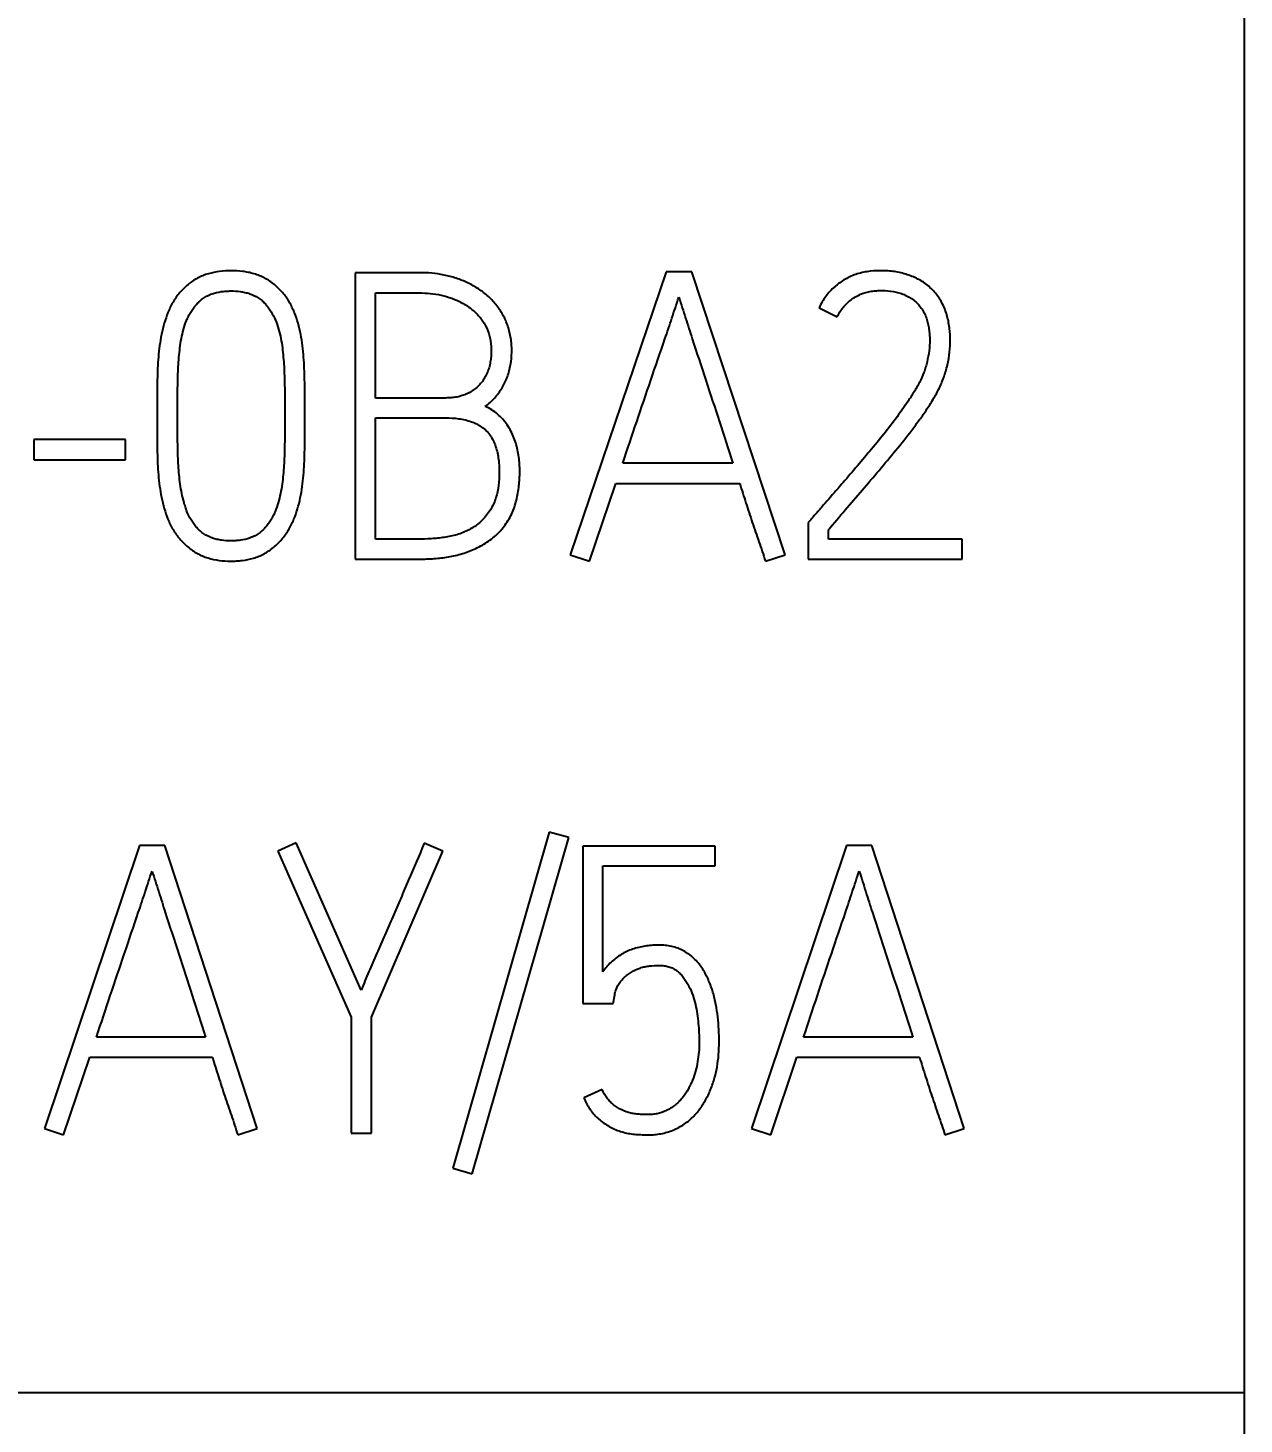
# Model space of a CAD drawing. Extents: x 0 to 420, y 0 to 297.
# Drawn here: x 138.43 to 145.22, y 163.32 to 171.11 of the extents above; entities that cross this region are included whole.
import ezdxf

# ---------------------------------------------------------------- set-up
doc = ezdxf.new("R2010")
doc.units = 0
doc.header["$LTSCALE"] = 23.1
for name, color, linetype in [('10000_FRONT', 7, 'CONTINUOUS'), ('10100_DIM_FRONT', 7, 'CONTINUOUS'), ('10500_FRONT_LABELING', 7, 'CONTINUOUS')]:
    doc.layers.add(name, color=color, linetype=linetype)
doc.styles.get("Standard").update_dxf_attribs({"font": 'txt', "width": 0.8})
doc.dimstyles.new('DIMSTYLE_1', dxfattribs={"dimtxt": 3.5, "dimasz": 3.5, "dimexe": 0.18, "dimexo": 0.0625, "dimgap": 0.09, "dimtad": 1, "dimtxsty": 'STANDARD', "dimcen": 0.09, "dimazin": 3, "dimtp": 0.05, "dimtm": 0.05, "dimtfac": 1, "dimtofl": 0, "dimtmove": 0, "dimatfit": 3, "dimtolj": 1})

# ---------------------------------------------------------------- blocks, each defined once
blk = doc.blocks.new('*D1')
at = {"layer": '10100_DIM_FRONT', "linetype": 'CONTINUOUS'}
for p, q in [((109.715618, 185.641363), (109.715618, 128.698883)), ((145.215618, 185.641363), (145.215618, 128.698883)), ((109.715618, 130.698883), (127.465618, 130.698883)), ((145.215618, 130.698883), (127.465618, 130.698883))]:
    blk.add_line(p, q, dxfattribs=at)
for points in [[(113.215618, 131.198883), (109.715618, 130.698883), (113.215618, 130.198883)], [(141.715618, 130.198883), (145.215618, 130.698883), (141.715618, 131.198883)]]:
    blk.add_solid(points, dxfattribs=at)
at = {"layer": '10100_DIM_FRONT', "linetype": 'CONTINUOUS', "width": 0.678571}
blk.add_text('35,5', height=3.5, dxfattribs=at).set_placement((123.63496, 131.573883))

msp = doc.modelspace()

# ---------------------------------------------------------------- linework, layer by layer
at = {"layer": '10000_FRONT', "color": 7, "linetype": 'CONTINUOUS'}
for p, q in [((145.2156, 230.6424), (145.2156, 140.6424)), ((109.7156, 163.4949), (145.2156, 163.4949))]:
    msp.add_line(p, q, dxfattribs=at)
at = {"layer": '10500_FRONT_LABELING', "color": 7, "linetype": 'CONTINUOUS'}
for p, q in [((140.2586, 169.7401), (140.2586, 168.1424)), ((140.6161, 169.7401), (140.2586, 169.7401)), ((141.9927, 169.7446), (141.4586, 168.1668)), ((142.1357, 169.7446), (141.9927, 169.7446)), ((142.6564, 168.1668), (142.1357, 169.7446)), ((140.3726, 169.0411), (140.3726, 169.627)), ((140.3726, 169.627), (140.6161, 169.627)), ((142.8463, 169.5449), (142.9469, 169.4938)), ((140.7636, 169.0411), (140.3726, 169.0411)), ((139.1547, 168.9523), (139.1547, 168.9279)), ((139.2686, 168.9279), (139.2686, 168.9523)), ((139.8675, 168.9523), (139.8675, 168.9279)), ((139.9792, 168.9279), (139.9792, 168.9523)), ((140.3726, 168.2533), (140.3726, 168.9302)), ((140.3726, 168.9302), (140.7636, 168.9302)), ((138.4686, 168.8103), (138.4686, 168.6971)), ((138.9781, 168.8103), (138.4686, 168.8103)), ((138.9781, 168.6971), (138.9781, 168.8103)), ((138.4686, 168.6971), (138.9781, 168.6971)), ((142.3659, 168.6772), (141.7513, 168.6772)), ((141.5659, 168.1313), (141.7134, 168.564)), ((141.7134, 168.564), (142.4039, 168.564)), ((142.7994, 168.3621), (142.786, 168.3465)), ((142.786, 168.3465), (142.786, 168.1424)), ((142.8977, 168.2533), (142.8977, 168.3066)), ((140.6094, 168.2533), (140.3726, 168.2533)), ((143.6441, 168.2533), (142.8977, 168.2533)), ((143.6441, 168.1424), (143.6441, 168.2533)), ((140.2586, 168.1424), (140.6094, 168.1424)), ((141.4586, 168.1668), (141.5659, 168.1313)), ((142.5469, 168.1313), (142.6564, 168.1668)), ((142.786, 168.1424), (143.6441, 168.1424)), ((139.9301, 166.5601), (139.8283, 166.5135)), ((140.2929, 165.739), (139.9301, 166.5601)), ((141.3416, 166.62), (140.804, 164.7449)), ((140.9124, 164.7138), (141.45, 166.589)), ((141.45, 166.589), (141.3416, 166.62)), ((139.0561, 166.5446), (138.5274, 164.9668)), ((139.1977, 166.5446), (139.0561, 166.5446)), ((139.7132, 164.9668), (139.1977, 166.5446)), ((139.8283, 166.5135), (140.2376, 165.5881)), ((140.3504, 165.5881), (140.7487, 166.5135)), ((140.7487, 166.5135), (140.6447, 166.5579)), ((141.5297, 166.5424), (141.5297, 165.6636)), ((142.2664, 166.5424), (141.5297, 166.5424)), ((142.2664, 166.4314), (142.2664, 166.5424)), ((142.9988, 166.5446), (142.47, 164.9668)), ((143.1404, 166.5446), (142.9988, 166.5446)), ((143.6559, 164.9668), (143.1404, 166.5446)), ((141.6403, 165.8411), (141.6403, 166.4314)), ((141.6403, 166.4314), (142.2664, 166.4314)), ((141.6978, 165.6636), (141.7067, 165.7124)), ((141.5297, 165.6636), (141.6978, 165.6636)), ((140.2376, 165.5881), (140.2376, 164.9401)), ((140.3504, 164.9401), (140.3504, 165.5881)), ((139.4256, 165.4772), (138.8172, 165.4772)), ((143.3683, 165.4772), (142.7598, 165.4772)), ((138.6336, 164.9313), (138.7796, 165.364)), ((138.7796, 165.364), (139.4632, 165.364)), ((142.5762, 164.9313), (142.7222, 165.364)), ((142.7222, 165.364), (143.4059, 165.364)), ((141.6359, 165.1842), (141.5341, 165.1376)), ((138.5274, 164.9668), (138.6336, 164.9313)), ((139.6048, 164.9313), (139.7132, 164.9668)), ((140.2376, 164.9401), (140.3504, 164.9401)), ((142.47, 164.9668), (142.5762, 164.9313)), ((143.5475, 164.9313), (143.6559, 164.9668)), ((140.804, 164.7449), (140.9124, 164.7138))]:
    msp.add_line(p, q, dxfattribs=at)
for points, knots in [([(139.9792, 168.9523), (139.9792, 168.9947), (139.979, 169.0371), (139.978, 169.1217), (139.9776, 169.1641), (139.9742, 169.2485), (139.9709, 169.2907), (139.963, 169.3536), (139.9598, 169.3745), (139.9518, 169.4163), (139.9469, 169.4371), (139.9351, 169.4786), (139.9283, 169.499), (139.9122, 169.5388), (139.903, 169.5581), (139.8864, 169.586), (139.8805, 169.5951), (139.8679, 169.6125), (139.8614, 169.621), (139.8407, 169.6454), (139.8255, 169.6605), (139.8004, 169.681), (139.7916, 169.6875), (139.7737, 169.6994), (139.7645, 169.7049), (139.7361, 169.7198), (139.7162, 169.7277), (139.6851, 169.737), (139.6746, 169.7397), (139.6535, 169.7441), (139.6429, 169.7459), (139.611, 169.75), (139.5897, 169.7512), (139.5467, 169.7512), (139.525, 169.75), (139.4824, 169.7444), (139.4615, 169.7401), (139.4203, 169.7278), (139.4, 169.7197), (139.362, 169.6998), (139.3442, 169.6879), (139.3191, 169.6675), (139.311, 169.6602), (139.2957, 169.645), (139.2884, 169.6371), (139.2746, 169.6208), (139.268, 169.6123), (139.2555, 169.5948), (139.2496, 169.5857), (139.233, 169.5579), (139.2238, 169.5386), (139.2079, 169.4991), (139.2011, 169.4788), (139.1891, 169.4377), (139.184, 169.4168), (139.1755, 169.375), (139.172, 169.354), (139.1634, 169.291), (139.1599, 169.2488), (139.1563, 169.1643), (139.1559, 169.1219), (139.1549, 169.0371), (139.1547, 168.9948), (139.1547, 168.9523)], [0, 0, 0, 0, 0.0625, 0.0625, 0.125, 0.125, 0.1875, 0.1875, 0.21875, 0.21875, 0.25, 0.25, 0.28125, 0.28125, 0.3125, 0.3125, 0.328125, 0.328125, 0.34375, 0.34375, 0.375, 0.375, 0.390625, 0.390625, 0.40625, 0.40625, 0.4375, 0.4375, 0.453125, 0.453125, 0.46875, 0.46875, 0.5, 0.5, 0.53125, 0.53125, 0.5625, 0.5625, 0.59375, 0.59375, 0.625, 0.625, 0.640625, 0.640625, 0.65625, 0.65625, 0.671875, 0.671875, 0.6875, 0.6875, 0.71875, 0.71875, 0.75, 0.75, 0.78125, 0.78125, 0.8125, 0.8125, 0.875, 0.875, 0.9375, 0.9375, 1, 1, 1, 1]), ([(142.8977, 168.3066), (142.9291, 168.3434), (142.9604, 168.3801), (143.0231, 168.4536), (143.0546, 168.4903), (143.1175, 168.5637), (143.149, 168.6003), (143.2113, 168.6742), (143.2422, 168.7113), (143.3034, 168.786), (143.3337, 168.8236), (143.3776, 168.8813), (143.392, 168.9007), (143.4203, 168.9399), (143.4342, 168.9597), (143.4612, 169), (143.4743, 169.0206), (143.4988, 169.0624), (143.5103, 169.0836), (143.5255, 169.1164), (143.5303, 169.1275), (143.5392, 169.1499), (143.5434, 169.1612), (143.551, 169.1842), (143.5544, 169.1959), (143.5604, 169.2196), (143.5631, 169.2315), (143.57, 169.2672), (143.5733, 169.2911), (143.577, 169.3391), (143.5776, 169.3632), (143.5761, 169.3997), (143.5751, 169.4119), (143.5724, 169.4362), (143.5706, 169.4482), (143.5641, 169.4841), (143.5583, 169.5077), (143.5454, 169.5421), (143.5405, 169.5534), (143.5295, 169.5751), (143.5235, 169.5857), (143.5104, 169.606), (143.5032, 169.6157), (143.4876, 169.6343), (143.4793, 169.6432), (143.4619, 169.6606), (143.4528, 169.6687), (143.4336, 169.6834), (143.4235, 169.6899), (143.4026, 169.7021), (143.3918, 169.7075), (143.3695, 169.7175), (143.3581, 169.722), (143.3237, 169.7339), (143.3003, 169.7402), (143.2645, 169.7464), (143.2525, 169.7479), (143.2281, 169.7501), (143.2159, 169.7508), (143.1793, 169.7517), (143.1551, 169.7508), (143.1189, 169.7466), (143.1069, 169.7447), (143.0829, 169.7398), (143.0709, 169.7367), (143.036, 169.7259), (143.0138, 169.7162), (142.982, 169.698), (142.9717, 169.6914), (142.9518, 169.6771), (142.9328, 169.6619), (142.9155, 169.645), (142.899, 169.6271), (142.8911, 169.6176), (142.8691, 169.5882), (142.8565, 169.5672), (142.8463, 169.5449)], [0, 0, 0, 0, 0.0625, 0.0625, 0.125, 0.125, 0.1875, 0.1875, 0.25, 0.25, 0.3125, 0.3125, 0.34375, 0.34375, 0.375, 0.375, 0.40625, 0.40625, 0.4375, 0.4375, 0.453125, 0.453125, 0.46875, 0.46875, 0.484375, 0.484375, 0.5, 0.5, 0.53125, 0.53125, 0.5625, 0.5625, 0.578125, 0.578125, 0.59375, 0.59375, 0.625, 0.625, 0.640625, 0.640625, 0.65625, 0.65625, 0.671875, 0.671875, 0.6875, 0.6875, 0.703125, 0.703125, 0.71875, 0.71875, 0.734375, 0.734375, 0.75, 0.75, 0.78125, 0.78125, 0.796875, 0.796875, 0.8125, 0.8125, 0.84375, 0.84375, 0.859375, 0.859375, 0.875, 0.875, 0.90625, 0.90625, 0.921875, 0.921875, 0.9375, 0.953125, 0.953125, 0.96875, 0.96875, 1, 1, 1, 1]), ([(140.9849, 168.9945), (141.0038, 169.0084), (141.021, 169.0239), (141.0444, 169.0496), (141.0517, 169.0585), (141.0657, 169.0772), (141.0722, 169.087), (141.0903, 169.1169), (141.1003, 169.1377), (141.1122, 169.1704), (141.1157, 169.1816), (141.1216, 169.2042), (141.124, 169.2156), (141.1298, 169.2498), (141.1318, 169.2728), (141.1325, 169.3076), (141.1323, 169.3192), (141.1311, 169.3425), (141.1301, 169.3541), (141.1256, 169.3885), (141.1208, 169.411), (141.1104, 169.4439), (141.1065, 169.4547), (141.0976, 169.4762), (141.0926, 169.4868), (141.0764, 169.5178), (141.0639, 169.5372), (141.0427, 169.5647), (141.0353, 169.5735), (141.0195, 169.5906), (141.0111, 169.5989), (140.9853, 169.6224), (140.9669, 169.6365), (140.9378, 169.6556), (140.9279, 169.6616), (140.9075, 169.673), (140.897, 169.6783), (140.8655, 169.6932), (140.844, 169.7017), (140.8002, 169.7162), (140.7779, 169.7221), (140.7324, 169.7314), (140.7092, 169.7348), (140.6628, 169.7391), (140.6395, 169.7401), (140.6161, 169.7401)], [0, 0, 0, 0, 0.0625, 0.0625, 0.09375, 0.09375, 0.125, 0.125, 0.1875, 0.1875, 0.21875, 0.21875, 0.25, 0.25, 0.3125, 0.3125, 0.34375, 0.34375, 0.375, 0.375, 0.4375, 0.4375, 0.46875, 0.46875, 0.5, 0.5, 0.5625, 0.5625, 0.59375, 0.59375, 0.625, 0.625, 0.6875, 0.6875, 0.71875, 0.71875, 0.75, 0.75, 0.8125, 0.8125, 0.875, 0.875, 0.9375, 0.9375, 1, 1, 1, 1]), ([(139.2686, 168.9523), (139.2686, 168.9875), (139.2688, 169.0225), (139.2696, 169.0927), (139.2701, 169.1278), (139.2717, 169.1804), (139.2724, 169.1979), (139.2743, 169.2329), (139.2756, 169.2504), (139.2786, 169.2854), (139.2804, 169.3029), (139.2847, 169.3378), (139.2873, 169.3552), (139.2938, 169.3896), (139.2977, 169.4066), (139.307, 169.4402), (139.3124, 169.4568), (139.3222, 169.4812), (139.3258, 169.4892), (139.3337, 169.5051), (139.338, 169.5129), (139.352, 169.5355), (139.3625, 169.5497), (139.3804, 169.5695), (139.3867, 169.5758), (139.4, 169.5875), (139.4069, 169.5929), (139.4213, 169.6029), (139.4289, 169.6074), (139.4447, 169.6154), (139.453, 169.6189), (139.4781, 169.6278), (139.4953, 169.6317), (139.5216, 169.6356), (139.5305, 169.6365), (139.5483, 169.6377), (139.5571, 169.638), (139.5836, 169.6381), (139.6012, 169.6372), (139.6274, 169.6336), (139.6361, 169.6321), (139.6534, 169.6281), (139.6621, 169.6257), (139.6874, 169.6171), (139.7035, 169.6096), (139.7261, 169.5951), (139.7333, 169.5898), (139.7469, 169.5783), (139.7532, 169.5721), (139.765, 169.5589), (139.7705, 169.5519), (139.7811, 169.5374), (139.7861, 169.53), (139.8001, 169.5074), (139.8081, 169.4917), (139.8219, 169.4591), (139.8278, 169.4422), (139.8377, 169.4081), (139.8418, 169.391), (139.8486, 169.3565), (139.8512, 169.3391), (139.8556, 169.3043), (139.8574, 169.2868), (139.8604, 169.2518), (139.8617, 169.2343), (139.8637, 169.1992), (139.8644, 169.1816), (139.866, 169.1287), (139.8665, 169.0934), (139.8673, 169.0229), (139.8675, 168.9876), (139.8675, 168.9523)], [0, 0, 0, 0, 0.0625, 0.0625, 0.125, 0.125, 0.15625, 0.15625, 0.1875, 0.1875, 0.21875, 0.21875, 0.25, 0.25, 0.28125, 0.28125, 0.3125, 0.3125, 0.328125, 0.328125, 0.34375, 0.34375, 0.375, 0.375, 0.390625, 0.390625, 0.40625, 0.40625, 0.421875, 0.421875, 0.4375, 0.4375, 0.46875, 0.46875, 0.484375, 0.484375, 0.5, 0.5, 0.53125, 0.53125, 0.546875, 0.546875, 0.5625, 0.5625, 0.59375, 0.59375, 0.609375, 0.609375, 0.625, 0.625, 0.640625, 0.640625, 0.65625, 0.65625, 0.6875, 0.6875, 0.71875, 0.71875, 0.75, 0.75, 0.78125, 0.78125, 0.8125, 0.8125, 0.84375, 0.84375, 0.875, 0.875, 0.9375, 0.9375, 1, 1, 1, 1]), ([(140.6161, 169.627), (140.6576, 169.627), (140.6985, 169.6233), (140.7584, 169.6101), (140.7781, 169.6045), (140.8074, 169.594), (140.8171, 169.5901), (140.836, 169.5817), (140.8453, 169.5771), (140.8726, 169.5625), (140.8899, 169.5513), (140.9145, 169.532), (140.9224, 169.5252), (140.9374, 169.5109), (140.9444, 169.5034), (140.9577, 169.4877), (140.964, 169.4794), (140.9756, 169.4622), (140.981, 169.4532), (140.9955, 169.4258), (141.003, 169.4066), (141.011, 169.3766), (141.0132, 169.3663), (141.0163, 169.3458), (141.0173, 169.3356), (141.0184, 169.315), (141.0185, 169.3047), (141.018, 169.2841), (141.0173, 169.2738), (141.015, 169.2532), (141.0134, 169.2429), (141.0092, 169.2226), (141.004, 169.2026), (140.9966, 169.1833), (140.9878, 169.1644), (140.9828, 169.1552), (140.9717, 169.1378), (140.9656, 169.1295), (140.9521, 169.1138), (140.9447, 169.1063), (140.9214, 169.0857), (140.9041, 169.0744), (140.8662, 169.0567), (140.8463, 169.0505), (140.8157, 169.0447), (140.8053, 169.0433), (140.7845, 169.0415), (140.7741, 169.0411), (140.7636, 169.0411)], [0, 0, 0, 0, 0.125, 0.125, 0.1875, 0.1875, 0.21875, 0.21875, 0.25, 0.25, 0.3125, 0.3125, 0.34375, 0.34375, 0.375, 0.375, 0.40625, 0.40625, 0.4375, 0.4375, 0.5, 0.5, 0.53125, 0.53125, 0.5625, 0.5625, 0.59375, 0.59375, 0.625, 0.625, 0.65625, 0.65625, 0.6875, 0.71875, 0.71875, 0.75, 0.75, 0.78125, 0.78125, 0.8125, 0.8125, 0.875, 0.875, 0.9375, 0.9375, 0.96875, 0.96875, 1, 1, 1, 1]), ([(141.7513, 168.6772), (141.7772, 168.7543), (141.8032, 168.8315), (141.8553, 168.9858), (141.8814, 169.0629), (141.934, 169.2169), (141.9606, 169.2939), (141.9999, 169.4095), (142.0128, 169.4481), (142.0385, 169.5253), (142.0513, 169.564), (142.0642, 169.6026)], [0, 0, 0, 0, 0.25, 0.25, 0.5, 0.5, 0.75, 0.75, 0.875, 0.875, 1, 1, 1, 1]), ([(142.0642, 169.6026), (142.077, 169.5641), (142.0893, 169.5254), (142.114, 169.4482), (142.1264, 169.4096), (142.164, 169.2938), (142.1892, 169.2168), (142.2399, 169.0627), (142.2654, 168.9857), (142.3161, 168.8316), (142.3411, 168.7544), (142.3659, 168.6772)], [0, 0, 0, 0, 0.125, 0.125, 0.25, 0.25, 0.5, 0.5, 0.75, 0.75, 1, 1, 1, 1]), ([(142.9469, 169.4938), (142.9557, 169.5127), (142.9668, 169.5301), (142.9863, 169.554), (142.9933, 169.5617), (143.0082, 169.5761), (143.0239, 169.5895), (143.041, 169.601), (143.0588, 169.6114), (143.0682, 169.616), (143.0968, 169.628), (143.1167, 169.6332), (143.1474, 169.6379), (143.1578, 169.6389), (143.1784, 169.6402), (143.1886, 169.6404), (143.2194, 169.64), (143.2398, 169.6382), (143.2703, 169.6328), (143.2805, 169.6304), (143.3005, 169.6248), (143.3102, 169.6215), (143.3293, 169.6138), (143.3387, 169.6093), (143.3568, 169.599), (143.3654, 169.5932), (143.3816, 169.5805), (143.3892, 169.5736), (143.4033, 169.5587), (143.4099, 169.5506), (143.4218, 169.5336), (143.4271, 169.5247), (143.4366, 169.5063), (143.4407, 169.4969), (143.4478, 169.4773), (143.4506, 169.4673), (143.4554, 169.4473), (143.4572, 169.4372), (143.4603, 169.4168), (143.4614, 169.4066), (143.4628, 169.386), (143.4631, 169.3756), (143.4631, 169.3446), (143.4618, 169.3241), (143.4567, 169.2835), (143.4528, 169.2633), (143.4457, 169.2334), (143.4431, 169.2234), (143.4373, 169.2036), (143.4341, 169.1937), (143.4235, 169.1648), (143.415, 169.1462), (143.3963, 169.1101), (143.386, 169.0925), (143.3647, 169.0578), (143.3536, 169.0406), (143.3195, 168.9897), (143.2958, 168.9563), (143.2472, 168.8907), (143.2223, 168.8585), (143.1712, 168.795), (143.145, 168.7637), (143.0925, 168.7014), (143.0661, 168.6703), (143.0132, 168.6083), (142.9866, 168.5774), (142.9333, 168.5157), (142.9066, 168.485), (142.8663, 168.4389), (142.853, 168.4235), (142.8262, 168.3928), (142.8127, 168.3775), (142.7994, 168.3621)], [0, 0, 0, 0, 0.03125, 0.03125, 0.046875, 0.046875, 0.0625, 0.078125, 0.078125, 0.09375, 0.09375, 0.125, 0.125, 0.140625, 0.140625, 0.15625, 0.15625, 0.1875, 0.1875, 0.203125, 0.203125, 0.21875, 0.21875, 0.234375, 0.234375, 0.25, 0.25, 0.265625, 0.265625, 0.28125, 0.28125, 0.296875, 0.296875, 0.3125, 0.3125, 0.328125, 0.328125, 0.34375, 0.34375, 0.359375, 0.359375, 0.375, 0.375, 0.40625, 0.40625, 0.4375, 0.4375, 0.453125, 0.453125, 0.46875, 0.46875, 0.5, 0.5, 0.53125, 0.53125, 0.5625, 0.5625, 0.625, 0.625, 0.6875, 0.6875, 0.75, 0.75, 0.8125, 0.8125, 0.875, 0.875, 0.9375, 0.9375, 0.96875, 0.96875, 1, 1, 1, 1]), ([(140.6094, 168.1424), (140.6363, 168.1424), (140.6631, 168.1431), (140.7164, 168.1466), (140.7429, 168.1493), (140.7955, 168.1574), (140.8216, 168.1629), (140.8603, 168.1739), (140.8731, 168.178), (140.8986, 168.1874), (140.9112, 168.1925), (140.9359, 168.2037), (140.9479, 168.2098), (140.9716, 168.2227), (140.9832, 168.2296), (141.0058, 168.2444), (141.0168, 168.2524), (141.038, 168.2695), (141.048, 168.2786), (141.0764, 168.307), (141.0931, 168.3279), (141.1151, 168.362), (141.1219, 168.3739), (141.134, 168.398), (141.1393, 168.4104), (141.1484, 168.4357), (141.1524, 168.4485), (141.1592, 168.4746), (141.1621, 168.4879), (141.1697, 168.5277), (141.1735, 168.5543), (141.1763, 168.5943), (141.1768, 168.6077), (141.1772, 168.6344), (141.177, 168.6478), (141.1758, 168.6746), (141.1748, 168.6881), (141.1718, 168.7149), (141.1698, 168.7284), (141.1622, 168.7682), (141.1548, 168.7941), (141.1398, 168.8317), (141.134, 168.8441), (141.1214, 168.8681), (141.1075, 168.8911), (141.0911, 168.9123), (141.0733, 168.9324), (141.0637, 168.942), (141.0327, 168.9688), (141.0099, 168.9834), (140.9849, 168.9945)], [0, 0, 0, 0, 0.0625, 0.0625, 0.125, 0.125, 0.1875, 0.1875, 0.21875, 0.21875, 0.25, 0.25, 0.28125, 0.28125, 0.3125, 0.3125, 0.34375, 0.34375, 0.375, 0.375, 0.4375, 0.4375, 0.46875, 0.46875, 0.5, 0.5, 0.53125, 0.53125, 0.5625, 0.5625, 0.625, 0.625, 0.65625, 0.65625, 0.6875, 0.6875, 0.71875, 0.71875, 0.75, 0.75, 0.8125, 0.8125, 0.84375, 0.84375, 0.875, 0.90625, 0.90625, 0.9375, 0.9375, 1, 1, 1, 1]), ([(139.1547, 168.9279), (139.1547, 168.8858), (139.1549, 168.8436), (139.1559, 168.7593), (139.1563, 168.7172), (139.1599, 168.6331), (139.1634, 168.5912), (139.172, 168.5287), (139.1754, 168.5079), (139.1838, 168.4664), (139.1888, 168.4457), (139.2008, 168.4045), (139.2076, 168.3842), (139.2235, 168.3446), (139.2328, 168.3254), (139.2494, 168.2977), (139.2554, 168.2887), (139.268, 168.2714), (139.2747, 168.2631), (139.2887, 168.247), (139.296, 168.2393), (139.3112, 168.2244), (139.3191, 168.2172), (139.3354, 168.2034), (139.344, 168.1968), (139.3617, 168.1845), (139.3707, 168.1788), (139.3988, 168.1635), (139.4185, 168.1554), (139.4598, 168.1428), (139.4807, 168.1384), (139.5229, 168.1327), (139.5441, 168.1314), (139.5763, 168.1312), (139.5871, 168.1315), (139.6084, 168.1327), (139.619, 168.1337), (139.6506, 168.1377), (139.6714, 168.142), (139.702, 168.1511), (139.712, 168.1546), (139.732, 168.1626), (139.7418, 168.1672), (139.7702, 168.1823), (139.7877, 168.1943), (139.8124, 168.2148), (139.8204, 168.2221), (139.8357, 168.2372), (139.8429, 168.2451), (139.8638, 168.2695), (139.8763, 168.2868), (139.8931, 168.3144), (139.8983, 168.3238), (139.9079, 168.3429), (139.9123, 168.3525), (139.9247, 168.3819), (139.9317, 168.4019), (139.9441, 168.4426), (139.9493, 168.4634), (139.958, 168.5053), (139.9615, 168.5263), (139.9703, 168.5893), (139.9739, 168.6315), (139.9776, 168.7161), (139.978, 168.7584), (139.979, 168.8432), (139.9792, 168.8855), (139.9792, 168.9279)], [0, 0, 0, 0, 0.0625, 0.0625, 0.125, 0.125, 0.1875, 0.1875, 0.21875, 0.21875, 0.25, 0.25, 0.28125, 0.28125, 0.3125, 0.3125, 0.328125, 0.328125, 0.34375, 0.34375, 0.359375, 0.359375, 0.375, 0.375, 0.390625, 0.390625, 0.40625, 0.40625, 0.4375, 0.4375, 0.46875, 0.46875, 0.5, 0.5, 0.515625, 0.515625, 0.53125, 0.53125, 0.5625, 0.5625, 0.578125, 0.578125, 0.59375, 0.59375, 0.625, 0.625, 0.640625, 0.640625, 0.65625, 0.65625, 0.6875, 0.6875, 0.703125, 0.703125, 0.71875, 0.71875, 0.75, 0.75, 0.78125, 0.78125, 0.8125, 0.8125, 0.875, 0.875, 0.9375, 0.9375, 1, 1, 1, 1]), ([(139.8675, 168.9279), (139.8675, 168.8928), (139.8673, 168.8577), (139.8665, 168.7875), (139.866, 168.7524), (139.8642, 168.6998), (139.8635, 168.6822), (139.8613, 168.6473), (139.8598, 168.6298), (139.8547, 168.5775), (139.8502, 168.5429), (139.8395, 168.4913), (139.8352, 168.4742), (139.8253, 168.4404), (139.8197, 168.4238), (139.8097, 168.3994), (139.8061, 168.3914), (139.7982, 168.3756), (139.7938, 168.3678), (139.7846, 168.3529), (139.7797, 168.3456), (139.7693, 168.3315), (139.7638, 168.3247), (139.7521, 168.3116), (139.7458, 168.3053), (139.7325, 168.2937), (139.7255, 168.2883), (139.711, 168.2785), (139.7034, 168.2741), (139.6875, 168.2663), (139.6793, 168.2629), (139.6543, 168.2542), (139.6372, 168.2503), (139.611, 168.2467), (139.6022, 168.2458), (139.5846, 168.2447), (139.5758, 168.2444), (139.5496, 168.2445), (139.5234, 168.246), (139.4975, 168.2508), (139.4803, 168.2547), (139.4717, 168.2572), (139.4466, 168.2658), (139.4308, 168.2734), (139.4086, 168.2882), (139.4015, 168.2936), (139.3882, 168.3052), (139.382, 168.3114), (139.3702, 168.3245), (139.3647, 168.3315), (139.3542, 168.3458), (139.3493, 168.3532), (139.3357, 168.3758), (139.3282, 168.3916), (139.3185, 168.4162), (139.3155, 168.4245), (139.31, 168.4413), (139.3075, 168.4498), (139.3004, 168.4751), (139.2963, 168.4921), (139.2859, 168.5435), (139.2814, 168.578), (139.2763, 168.6301), (139.2749, 168.6475), (139.2727, 168.6824), (139.2719, 168.7), (139.2702, 168.7526), (139.2697, 168.7876), (139.2688, 168.8578), (139.2686, 168.8929), (139.2686, 168.9279)], [0, 0, 0, 0, 0.0625, 0.0625, 0.125, 0.125, 0.15625, 0.15625, 0.1875, 0.1875, 0.25, 0.25, 0.28125, 0.28125, 0.3125, 0.3125, 0.328125, 0.328125, 0.34375, 0.34375, 0.359375, 0.359375, 0.375, 0.375, 0.390625, 0.390625, 0.40625, 0.40625, 0.421875, 0.421875, 0.4375, 0.4375, 0.46875, 0.46875, 0.484375, 0.484375, 0.5, 0.5, 0.53125, 0.546875, 0.546875, 0.5625, 0.5625, 0.59375, 0.59375, 0.609375, 0.609375, 0.625, 0.625, 0.640625, 0.640625, 0.65625, 0.65625, 0.6875, 0.6875, 0.703125, 0.703125, 0.71875, 0.71875, 0.75, 0.75, 0.8125, 0.8125, 0.84375, 0.84375, 0.875, 0.875, 0.9375, 0.9375, 1, 1, 1, 1]), ([(140.7636, 168.9302), (140.7881, 168.9302), (140.8124, 168.9289), (140.8484, 168.924), (140.8603, 168.9219), (140.8841, 168.9164), (140.8959, 168.9131), (140.919, 168.9049), (140.9302, 168.9), (140.9463, 168.8914), (140.9516, 168.8884), (140.9619, 168.8817), (140.967, 168.8782), (140.9815, 168.867), (140.9903, 168.8587), (141.0023, 168.8451), (141.0061, 168.8403), (141.0133, 168.8304), (141.0167, 168.8253), (141.0325, 168.7991), (141.0415, 168.7766), (141.0546, 168.7292), (141.0584, 168.7053), (141.0629, 168.6571), (141.0635, 168.6328), (141.0622, 168.5841), (141.0602, 168.5599), (141.0544, 168.5241), (141.052, 168.5122), (141.0458, 168.4887), (141.0421, 168.477), (141.0287, 168.4429), (141.0172, 168.4216), (140.996, 168.3918), (140.9884, 168.3822), (140.9722, 168.364), (140.9636, 168.3553), (140.9455, 168.3393), (140.9359, 168.3319), (140.9157, 168.3182), (140.9051, 168.3119), (140.8835, 168.3006), (140.8725, 168.2955), (140.8501, 168.2863), (140.8387, 168.2822), (140.8154, 168.2751), (140.8036, 168.2721), (140.7796, 168.2671), (140.7675, 168.2651), (140.7433, 168.2617), (140.7312, 168.2603), (140.7069, 168.2579), (140.6948, 168.2568), (140.6583, 168.2542), (140.6339, 168.2533), (140.6094, 168.2533)], [0, 0, 0, 0, 0.0625, 0.0625, 0.09375, 0.09375, 0.125, 0.125, 0.15625, 0.15625, 0.171875, 0.171875, 0.1875, 0.1875, 0.21875, 0.21875, 0.234375, 0.234375, 0.25, 0.25, 0.3125, 0.3125, 0.375, 0.375, 0.4375, 0.4375, 0.5, 0.5, 0.53125, 0.53125, 0.5625, 0.5625, 0.625, 0.625, 0.65625, 0.65625, 0.6875, 0.6875, 0.71875, 0.71875, 0.75, 0.75, 0.78125, 0.78125, 0.8125, 0.8125, 0.84375, 0.84375, 0.875, 0.875, 0.90625, 0.90625, 0.9375, 0.9375, 1, 1, 1, 1]), ([(142.4039, 168.564), (142.4152, 168.5277), (142.4266, 168.4915), (142.45, 168.4192), (142.4618, 168.3832), (142.486, 168.3111), (142.4983, 168.2752), (142.5172, 168.2215), (142.5234, 168.2035), (142.5354, 168.1675), (142.5412, 168.1494), (142.5469, 168.1313)], [0, 0, 0, 0, 0.25, 0.25, 0.5, 0.5, 0.75, 0.75, 0.875, 0.875, 1, 1, 1, 1]), ([(140.6447, 166.5579), (140.6155, 166.4896), (140.5865, 166.4212), (140.5427, 166.3188), (140.5279, 166.2847), (140.506, 166.2335), (140.4988, 166.2164), (140.4844, 166.1822), (140.4771, 166.1651), (140.4551, 166.1139), (140.44, 166.08), (140.4101, 166.012), (140.3953, 165.978), (140.3659, 165.9098), (140.3512, 165.8757), (140.3216, 165.8076), (140.3067, 165.7735), (140.2929, 165.739)], [0, 0, 0, 0, 0.25, 0.25, 0.375, 0.375, 0.4375, 0.4375, 0.5, 0.5, 0.625, 0.625, 0.75, 0.75, 0.875, 0.875, 1, 1, 1, 1]), ([(138.8172, 165.4772), (138.8428, 165.5543), (138.8686, 165.6315), (138.9201, 165.7857), (138.9459, 165.8629), (138.998, 166.0169), (139.0244, 166.0939), (139.0633, 166.2095), (139.0761, 166.2481), (139.1015, 166.3253), (139.1141, 166.364), (139.1269, 166.4026)], [0, 0, 0, 0, 0.25, 0.25, 0.5, 0.5, 0.75, 0.75, 0.875, 0.875, 1, 1, 1, 1]), ([(139.1269, 166.4026), (139.1396, 166.3641), (139.1518, 166.3254), (139.1763, 166.2482), (139.1886, 166.2096), (139.2257, 166.0938), (139.2507, 166.0168), (139.3009, 165.8627), (139.3262, 165.7857), (139.3763, 165.6316), (139.4011, 165.5544), (139.4256, 165.4772)], [0, 0, 0, 0, 0.125, 0.125, 0.25, 0.25, 0.5, 0.5, 0.75, 0.75, 1, 1, 1, 1]), ([(142.7598, 165.4772), (142.7855, 165.5543), (142.8112, 165.6315), (142.8627, 165.7857), (142.8886, 165.8629), (142.9407, 166.0169), (142.967, 166.0939), (143.0059, 166.2095), (143.0187, 166.2481), (143.0441, 166.3253), (143.0568, 166.364), (143.0696, 166.4026)], [0, 0, 0, 0, 0.25, 0.25, 0.5, 0.5, 0.75, 0.75, 0.875, 0.875, 1, 1, 1, 1]), ([(143.0696, 166.4026), (143.0822, 166.3641), (143.0944, 166.3254), (143.1189, 166.2482), (143.1312, 166.2096), (143.1684, 166.0938), (143.1934, 166.0168), (143.2435, 165.8627), (143.2688, 165.7857), (143.319, 165.6316), (143.3438, 165.5544), (143.3683, 165.4772)], [0, 0, 0, 0, 0.125, 0.125, 0.25, 0.25, 0.5, 0.5, 0.75, 0.75, 1, 1, 1, 1]), ([(141.5341, 165.1376), (141.5439, 165.1166), (141.5547, 165.0962), (141.5737, 165.0676), (141.5806, 165.0583), (141.5954, 165.0407), (141.6035, 165.0323), (141.6206, 165.0163), (141.6296, 165.009), (141.6482, 164.9952), (141.6577, 164.9888), (141.6774, 164.9767), (141.6876, 164.9712), (141.7087, 164.9614), (141.7197, 164.9571), (141.7418, 164.9496), (141.7529, 164.9464), (141.7755, 164.9408), (141.7869, 164.9385), (141.81, 164.9353), (141.8217, 164.9343), (141.8451, 164.9329), (141.8568, 164.9323), (141.8802, 164.9313), (141.8918, 164.9311), (141.9151, 164.9317), (141.9268, 164.9325), (141.95, 164.9352), (141.9616, 164.9371), (141.9848, 164.9421), (141.9962, 164.9452), (142.0296, 164.956), (142.051, 164.9655), (142.0818, 164.983), (142.0918, 164.9894), (142.1108, 165.0031), (142.12, 165.0104), (142.1375, 165.0259), (142.1458, 165.0341), (142.1618, 165.0513), (142.1695, 165.0604), (142.191, 165.0883), (142.2036, 165.108), (142.226, 165.1489), (142.2358, 165.1702), (142.253, 165.2141), (142.2602, 165.2363), (142.272, 165.2813), (142.2766, 165.3041), (142.2835, 165.3501), (142.2858, 165.3733), (142.2884, 165.4202), (142.2887, 165.4437), (142.2884, 165.4904), (142.2867, 165.537), (142.2822, 165.5833), (142.2761, 165.6295), (142.2722, 165.6526), (142.2624, 165.6985), (142.2564, 165.7213), (142.2418, 165.7659), (142.2333, 165.7878), (142.2179, 165.8196), (142.2124, 165.8301), (142.2005, 165.8503), (142.1942, 165.8601), (142.1739, 165.8886), (142.1586, 165.9062), (142.1365, 165.9259), (142.1319, 165.9297), (142.1226, 165.937), (142.1178, 165.9405), (142.1032, 165.9504), (142.0931, 165.9563), (142.072, 165.9668), (142.061, 165.9714), (142.0385, 165.9789), (142.0271, 165.9818), (142.004, 165.9862), (141.9923, 165.9877), (141.9686, 165.9896), (141.9568, 165.9899), (141.9333, 165.9896), (141.9216, 165.989), (141.8983, 165.9871), (141.8866, 165.9858), (141.8635, 165.9822), (141.852, 165.9799), (141.8291, 165.9742), (141.8176, 165.9708), (141.7953, 165.9631), (141.7844, 165.9587), (141.7632, 165.9487), (141.7529, 165.9431), (141.7328, 165.9309), (141.7229, 165.9242), (141.704, 165.9099), (141.695, 165.9023), (141.678, 165.8863), (141.6698, 165.8778), (141.6544, 165.8602), (141.6471, 165.8509), (141.6403, 165.8411)], [0, 0, 0, 0, 0.03125, 0.03125, 0.046875, 0.046875, 0.0625, 0.0625, 0.078125, 0.078125, 0.09375, 0.09375, 0.109375, 0.109375, 0.125, 0.125, 0.140625, 0.140625, 0.15625, 0.15625, 0.171875, 0.171875, 0.1875, 0.1875, 0.203125, 0.203125, 0.21875, 0.21875, 0.234375, 0.234375, 0.25, 0.25, 0.28125, 0.28125, 0.296875, 0.296875, 0.3125, 0.3125, 0.328125, 0.328125, 0.34375, 0.34375, 0.375, 0.375, 0.40625, 0.40625, 0.4375, 0.4375, 0.46875, 0.46875, 0.5, 0.5, 0.53125, 0.53125, 0.5625, 0.59375, 0.59375, 0.625, 0.625, 0.65625, 0.65625, 0.6875, 0.6875, 0.703125, 0.703125, 0.71875, 0.71875, 0.75, 0.75, 0.757812, 0.757812, 0.765625, 0.765625, 0.78125, 0.78125, 0.796875, 0.796875, 0.8125, 0.8125, 0.828125, 0.828125, 0.84375, 0.84375, 0.859375, 0.859375, 0.875, 0.875, 0.890625, 0.890625, 0.90625, 0.90625, 0.921875, 0.921875, 0.9375, 0.9375, 0.953125, 0.953125, 0.96875, 0.96875, 0.984375, 0.984375, 1, 1, 1, 1]), ([(141.7067, 165.7124), (141.7071, 165.717), (141.7082, 165.7214), (141.7107, 165.7301), (141.7121, 165.7344), (141.7164, 165.7473), (141.7199, 165.7558), (141.7286, 165.7714), (141.7337, 165.7788), (141.7447, 165.7931), (141.7506, 165.8), (141.7632, 165.8127), (141.77, 165.8186), (141.7843, 165.8295), (141.7919, 165.8345), (141.815, 165.8485), (141.831, 165.8563), (141.8566, 165.8649), (141.8654, 165.8673), (141.883, 165.871), (141.8919, 165.8724), (141.9186, 165.8758), (141.9364, 165.8769), (141.9634, 165.8765), (141.9724, 165.8759), (141.9904, 165.8737), (141.9992, 165.8719), (142.0122, 165.8681), (142.0164, 165.8667), (142.0248, 165.8633), (142.029, 165.8614), (142.0411, 165.8552), (142.0486, 165.8503), (142.0626, 165.8392), (142.0693, 165.8329), (142.0815, 165.8196), (142.0872, 165.8127), (142.0978, 165.7982), (142.1028, 165.7908), (142.1122, 165.7755), (142.1166, 165.7677), (142.1289, 165.7436), (142.1357, 165.727), (142.1472, 165.6933), (142.1521, 165.6762), (142.1606, 165.6415), (142.1641, 165.6239), (142.1694, 165.5885), (142.1713, 165.5708), (142.1743, 165.5354), (142.1755, 165.5176), (142.1774, 165.4821), (142.178, 165.4644), (142.1779, 165.4288), (142.1772, 165.411), (142.1741, 165.3754), (142.1718, 165.3575), (142.1657, 165.3221), (142.1618, 165.3047), (142.1524, 165.2702), (142.1469, 165.2532), (142.137, 165.2281), (142.1334, 165.2198), (142.1258, 165.2035), (142.1218, 165.1955), (142.1089, 165.172), (142.0992, 165.1569), (142.0826, 165.1357), (142.0767, 165.1288), (142.0642, 165.1158), (142.0577, 165.1096), (142.0442, 165.0979), (142.0371, 165.0923), (142.0224, 165.082), (142.0147, 165.0772), (141.991, 165.064), (141.9744, 165.0573), (141.9486, 165.0503), (141.9398, 165.0485), (141.9218, 165.0459), (141.9128, 165.0451), (141.8948, 165.0443), (141.8859, 165.0444), (141.868, 165.0449), (141.859, 165.0453), (141.8412, 165.0465), (141.8322, 165.0472), (141.8144, 165.0493), (141.8054, 165.0507), (141.7789, 165.0564), (141.7621, 165.0623), (141.7379, 165.0741), (141.73, 165.0785), (141.7148, 165.0882), (141.7076, 165.0935), (141.6936, 165.1046), (141.6869, 165.1106), (141.6744, 165.1235), (141.6685, 165.1304), (141.6525, 165.1522), (141.6437, 165.168), (141.6359, 165.1842)], [0, 0, 0, 0, 0.007812, 0.007812, 0.015625, 0.015625, 0.03125, 0.03125, 0.046875, 0.046875, 0.0625, 0.0625, 0.078125, 0.078125, 0.09375, 0.09375, 0.125, 0.125, 0.140625, 0.140625, 0.15625, 0.15625, 0.1875, 0.1875, 0.203125, 0.203125, 0.21875, 0.21875, 0.226562, 0.226562, 0.234375, 0.234375, 0.25, 0.25, 0.265625, 0.265625, 0.28125, 0.28125, 0.296875, 0.296875, 0.3125, 0.3125, 0.34375, 0.34375, 0.375, 0.375, 0.40625, 0.40625, 0.4375, 0.4375, 0.46875, 0.46875, 0.5, 0.5, 0.53125, 0.53125, 0.5625, 0.5625, 0.59375, 0.59375, 0.625, 0.625, 0.640625, 0.640625, 0.65625, 0.65625, 0.6875, 0.6875, 0.703125, 0.703125, 0.71875, 0.71875, 0.734375, 0.734375, 0.75, 0.75, 0.78125, 0.78125, 0.796875, 0.796875, 0.8125, 0.8125, 0.828125, 0.828125, 0.84375, 0.84375, 0.859375, 0.859375, 0.875, 0.875, 0.90625, 0.90625, 0.921875, 0.921875, 0.9375, 0.9375, 0.953125, 0.953125, 0.96875, 0.96875, 1, 1, 1, 1]), ([(139.4632, 165.364), (139.4744, 165.3277), (139.4858, 165.2915), (139.5089, 165.2192), (139.5206, 165.1832), (139.5446, 165.1111), (139.5567, 165.0752), (139.5754, 165.0215), (139.5816, 165.0035), (139.5935, 164.9675), (139.5992, 164.9494), (139.6048, 164.9313)], [0, 0, 0, 0, 0.25, 0.25, 0.5, 0.5, 0.75, 0.75, 0.875, 0.875, 1, 1, 1, 1]), ([(143.4059, 165.364), (143.4171, 165.3277), (143.4284, 165.2915), (143.4515, 165.2192), (143.4633, 165.1832), (143.4872, 165.1111), (143.4993, 165.0752), (143.5181, 165.0215), (143.5243, 165.0035), (143.5361, 164.9675), (143.5419, 164.9494), (143.5475, 164.9313)], [0, 0, 0, 0, 0.25, 0.25, 0.5, 0.5, 0.75, 0.75, 0.875, 0.875, 1, 1, 1, 1])]:
    msp.add_open_spline(points, degree=3, knots=knots, dxfattribs=at)

# ---------------------------------------------------------------- dimensions: what is measured, and where the dimension line sits
at = {"layer": '10100_DIM_FRONT', "linetype": 'CONTINUOUS'}
dim = msp.add_linear_dim(base=(145.2156, 130.6989), p1=(109.7156, 185.6414), p2=(145.2156, 185.6414), text='35,5', dimstyle='DIMSTYLE_1', dxfattribs=at)
dim.commit()
dim.dimension.update_dxf_attribs({"geometry": '*D1', "text_midpoint": (128.385, 133.3239), "dimtype": 160})

doc.saveas('drawing.dxf')
